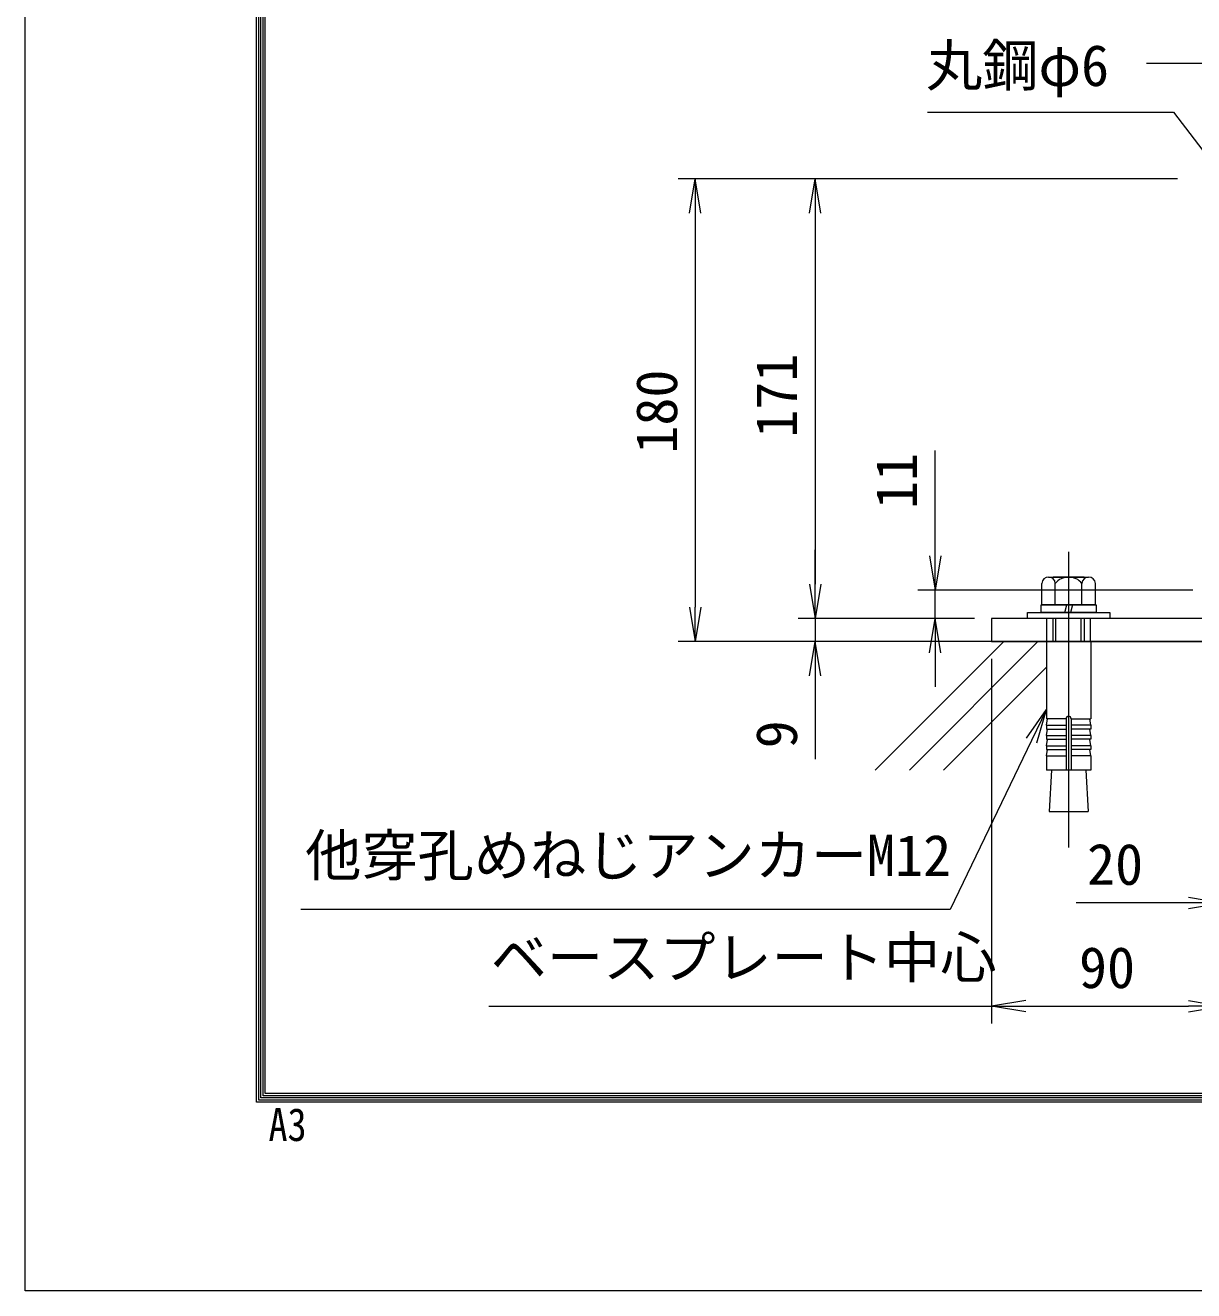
# Model space of a CAD drawing. Units: millimetres, scale not verified, with parts at other scales. Extents: x -4200 to 4200, y -2970 to 2970.
# Drawn here: x -4200 to -2836, y -2970 to -1493 of the extents above; entities that cross this region are included whole.
import ezdxf
from ezdxf.enums import TextEntityAlignment as Align

# ---------------------------------------------------------------- set-up
doc = ezdxf.new("R2010")
doc.units = ezdxf.units.MM
doc.header["$LTSCALE"] = 20
doc.linetypes.add('DASHED', pattern=[7.5, 6, -1.5])
doc.linetypes.add('USER1', pattern=[50.8, 31.75, -6.35, 6.35, -6.35])
for name, color, linetype, lineweight in [('0-0_D-TTL', 7, 'Continuous', 9), ('0-3_D-BMK', 2, 'USER1', 13), ('0-4_D-STR-DIM', 7, 'Continuous', 9), ('0-5_D-STR3', 3, 'Continuous', 13), ('0-6_D-STR-TXT', 7, 'Continuous', 9), ('0-7_0', 7, 'Continuous', 9), ('0-9_D-BGD', 7, 'Continuous', 9), ('0-A_D-DCR-HCH', 7, 'Continuous', 9)]:
    doc.layers.add(name, color=color, linetype=linetype, lineweight=lineweight)
doc.styles.add('ＭＳ ゴシック', font='')
doc.styles.get('ＭＳ ゴシック').set_extended_font_data('MS Gothic')

# ---------------------------------------------------------------- blocks, each defined once
blk = doc.blocks.new('_Open')
at = {"layer": '0-7_0'}
blk.add_line((-20, 3.33), (0, 0), dxfattribs=at)
blk.add_lwpolyline([(-20, -3.33), (0, 0), (-20, 0)], dxfattribs=at)
blk = doc.blocks.new('MLeader6')
at = {"layer": '0-6_D-STR-TXT'}
blk.add_line((-3031.36, -2324.88), (-3007.98, -2291.75), dxfattribs=at)
for points in [[(-3019.35, -2330.67), (-3007.98, -2291.75), (-3025.36, -2327.78)], [(-3025.36, -2327.78), (-3120.52, -2525.1), (-3871.23, -2525.1), (-3878.43, -2525.1)]]:
    blk.add_lwpolyline(points, dxfattribs=at)

msp = doc.modelspace()

# ---------------------------------------------------------------- linework, layer by layer
at = {"layer": '0-0_D-TTL', "color": 2, "lineweight": 18}
msp.add_lwpolyline([(-4200, 2970), (4200, 2970), (4200, -2970), (-4200, -2970)], close=True, dxfattribs=at)
at = {"layer": '0-0_D-TTL'}
for points in [[(-3930, 2750), (3930, 2750), (3930, -2750), (-3930, -2750)], [(-3927.5, 2747.5), (3927.5, 2747.5), (3927.5, -2747.5), (-3927.5, -2747.5)], [(-3925, 2745), (3925, 2745), (3925, -2745), (-3925, -2745)], [(-3922.5, 2742.5), (3922.5, 2742.5), (3922.5, -2742.5), (-3922.5, -2742.5)], [(-3920, 2740), (3920, 2740), (3920, -2740), (-3920, -2740)]]:
    msp.add_lwpolyline(points, close=True, dxfattribs=at)
at = {"layer": '0-3_D-BMK'}
msp.add_line((-2982.04, -2107.57), (-2982.04, -2452.56), dxfattribs=at)
at = {"layer": '0-4_D-STR-DIM'}
for p, q in [((-2764.33, -1537.38), (-2891.24, -1537.38)), ((-2855.04, -1672.29), (-3437.92, -1672.29)), ((-2855.04, -1672.29), (-3297.92, -1672.29)), ((-3417.92, -1712.29), (-3417.92, -2172.29)), ((-3277.92, -1712.29), (-3277.92, -2145.29)), ((-3137.92, -2112.29), (-3137.92, -1989.14)), ((-3277.92, -2145.29), (-3277.92, -2105.29)), ((-2837.04, -2152.29), (-3157.92, -2152.29)), ((-3137.92, -2185.29), (-3137.92, -2152.29)), ((-3092.04, -2185.29), (-3297.92, -2185.29)), ((-3092.04, -2185.29), (-3297.92, -2185.29)), ((-3277.92, -2185.29), (-3277.92, -2212.29)), ((-3092.04, -2185.29), (-3157.92, -2185.29)), ((-2975.04, -2212.29), (-3437.92, -2212.29)), ((-3047.04, -2212.29), (-3297.92, -2212.29)), ((-3137.92, -2225.29), (-3137.92, -2265.29)), ((-3072.04, -2232.29), (-3072.04, -2657.95)), ((-3277.92, -2252.29), (-3277.92, -2349.67)), ((-2842.04, -2517.41), (-2973.43, -2517.41)), ((-3658.99, -2637.95), (-3072.04, -2637.95)), ((-3032.04, -2637.95), (-2842.04, -2637.95))]:
    msp.add_line(p, q, dxfattribs=at)
at = {"layer": '0-5_D-STR3', "lineweight": 18}
for p, q in [((-3005.43, -2136.99), (-2958.66, -2136.99)), ((-2964.04, -2136.99), (-3000.04, -2136.99)), ((-3013.22, -2169.39), (-3013.22, -2144.49)), ((-2997.63, -2169.39), (-2997.63, -2144.49)), ((-2966.46, -2169.39), (-2966.46, -2144.49)), ((-2950.87, -2144.49), (-2950.87, -2169.39)), ((-3014.29, -2169.39), (-2949.79, -2169.39)), ((-3014.29, -2178.39), (-3014.29, -2169.39)), ((-2950.87, -2169.39), (-3013.22, -2169.39)), ((-2986.54, -2178.39), (-2984.13, -2169.39)), ((-2977.54, -2169.39), (-2979.96, -2178.39)), ((-2949.79, -2169.39), (-2949.79, -2178.39)), ((-3030.04, -2185.29), (-3030.04, -2178.39)), ((-3030.04, -2178.39), (-2934.04, -2178.39)), ((-2934.04, -2185.29), (-3030.04, -2185.29)), ((-2949.79, -2178.39), (-3014.29, -2178.39)), ((-3000.05, -2212.29), (-3000.05, -2185.29)), ((-2996.81, -2212.29), (-2996.81, -2185.29)), ((-2967.29, -2212.29), (-2967.29, -2185.29)), ((-2964.05, -2185.29), (-2964.05, -2212.29)), ((-2934.04, -2178.39), (-2934.04, -2185.29)), ((-3007.99, -2212.29), (-3007.99, -2302.4)), ((-2956.09, -2212.29), (-2956.09, -2302.4)), ((-2985.04, -2302.4), (-3007.99, -2302.4)), ((-3007.99, -2309.9), (-3006.69, -2302.51)), ((-2985.04, -2302.4), (-2985.04, -2362.29)), ((-2979.04, -2302.4), (-2979.04, -2362.29)), ((-2979.04, -2302.4), (-2956.09, -2302.4)), ((-2956.09, -2309.9), (-2957.4, -2302.51)), ((-3007.99, -2309.9), (-2985.04, -2309.9)), ((-3007.99, -2309.9), (-3007.99, -2314.4)), ((-3007.99, -2314.4), (-2985.04, -2314.4)), ((-3007.99, -2321.9), (-3006.69, -2314.51)), ((-2956.09, -2309.9), (-2979.04, -2309.9)), ((-2956.09, -2314.4), (-2979.04, -2314.4)), ((-2956.09, -2321.9), (-2957.4, -2314.51)), ((-2956.09, -2309.9), (-2956.09, -2314.4)), ((-3007.99, -2321.9), (-2985.04, -2321.9)), ((-3007.99, -2321.9), (-3007.99, -2326.4)), ((-3007.99, -2326.4), (-2985.04, -2326.4)), ((-3007.99, -2333.9), (-3006.69, -2326.51)), ((-2956.09, -2321.9), (-2979.04, -2321.9)), ((-2956.09, -2326.4), (-2979.04, -2326.4)), ((-2956.09, -2333.9), (-2957.4, -2326.51)), ((-2956.09, -2321.9), (-2956.09, -2326.4)), ((-3007.99, -2333.9), (-2985.04, -2333.9)), ((-3007.99, -2333.9), (-3007.99, -2338.4)), ((-3007.99, -2338.4), (-2985.04, -2338.4)), ((-3007.99, -2345.79), (-3006.69, -2338.4)), ((-3007.99, -2345.79), (-2985.04, -2345.79)), ((-3007.99, -2345.79), (-3007.99, -2362.29)), ((-2956.09, -2333.9), (-2979.04, -2333.9)), ((-2956.09, -2338.4), (-2979.04, -2338.4)), ((-2956.09, -2345.79), (-2979.04, -2345.79)), ((-2956.09, -2345.79), (-2957.4, -2338.4)), ((-2956.09, -2333.9), (-2956.09, -2338.4)), ((-2956.09, -2345.79), (-2956.09, -2362.29)), ((-2956.09, -2362.29), (-3007.99, -2362.29)), ((-3002.04, -2362.29), (-3004.78, -2410.59)), ((-2962.05, -2362.29), (-2959.31, -2410.59)), ((-3004.78, -2410.59), (-2959.31, -2410.59))]:
    msp.add_line(p, q, dxfattribs=at)
at = {"layer": '0-5_D-STR3', "linetype": 'DASHED'}
for p, q in [((-3007.54, -2212.29), (-3007.54, -2185.29)), ((-2956.51, -2212.29), (-2956.51, -2185.29))]:
    msp.add_line(p, q, dxfattribs=at)
at = {"layer": '0-5_D-STR3'}
msp.add_line((-2956.09, -2212.29), (-3007.99, -2212.29), dxfattribs=at)
msp.add_lwpolyline([(-3072.04, -2212.29), (-2532.04, -2212.29), (-2532.04, -2185.29), (-3072.04, -2185.29)], close=True, dxfattribs=at)
at = {"layer": '0-5_D-STR3', "lineweight": 18}
for centre, radius, start, end in [((-3005.43, -2144.79), 7.8, 2.20423, 177.79577), ((-2982.04, -2156.94), 19.95, 38.61324, 141.38676), ((-2958.66, -2144.79), 7.8, 2.20423, 177.79577), ((-2982.04, -2302.4), 3, 0, 180)]:
    msp.add_arc(centre, radius, start, end, dxfattribs=at)
at = {"layer": '0-6_D-STR-TXT'}
msp.add_lwpolyline([(-3146.91, -1594.3), (-2859.69, -1594.3), (-2763.16, -1720.44)], dxfattribs=at)
at = {"layer": '0-9_D-BGD'}
msp.add_line((-2382.04, -2212.29), (-3243.86, -2212.29), dxfattribs=at)
at = {"layer": '0-A_D-DCR-HCH'}
for p, q in [((-3207.72, -2362.29), (-3057.73, -2212.29)), ((-3167.95, -2362.29), (-3017.95, -2212.29)), ((-3128.18, -2362.29), (-3007.99, -2242.1))]:
    msp.add_line(p, q, dxfattribs=at)

# ---------------------------------------------------------------- block references
at = {"layer": '0-4_D-STR-DIM', "xscale": 2, "yscale": 2}
for p, rotation in [((-3417.92, -1672.29), 90), ((-3277.92, -1672.29), 90), ((-3137.92, -2152.29), 270), ((-3277.92, -2185.29), 270), ((-3277.92, -2185.29), 270), ((-3417.92, -2212.29), 270), ((-3137.92, -2185.29), 90), ((-3277.92, -2212.29), 90), ((-3072.04, -2637.95), 180)]:
    msp.add_blockref('_Open', p, dxfattribs=dict(at, rotation=rotation))
for p in [(-2802.04, -2517.41), (-2802.04, -2637.95)]:
    msp.add_blockref('_Open', p, dxfattribs=at)
at = {"layer": '0-6_D-STR-TXT'}
msp.add_blockref('MLeader6', (0, 0), dxfattribs=at)

# ---------------------------------------------------------------- texts
at = {"layer": '0-0_D-TTL', "style": 'ＭＳ ゴシック', "width": 0.85}
msp.add_text('A3', height=38.42, dxfattribs=at).set_placement((-3916.09, -2806.81), align=Align.BOTTOM_LEFT)
at = {"layer": '0-4_D-STR-DIM', "style": 'ＭＳ ゴシック'}
for s, p in [('171', (-3284.67, -1974.36)), ('180', (-3424.67, -1992.94)), ('11', (-3144.67, -2057.44)), ('9', (-3284.67, -2336.95))]:
    msp.add_text(s, height=48.09, rotation=90, dxfattribs=at).set_placement(p, align=Align.BOTTOM_LEFT)
for s, p in [('20', (-2960.49, -2510.66)), ('90', (-2969.92, -2631.2))]:
    msp.add_text(s, height=48.09, dxfattribs=at).set_placement(p, align=Align.BOTTOM_LEFT)
at = {"layer": '0-6_D-STR-TXT', "style": 'ＭＳ ゴシック'}
for s, p in [('丸鋼φ6', (-3148.45, -1578.28)), ('他穿孔めねじアンカーM12', (-3873.26, -2500.31)), ('ベースプレート中心', (-3656.66, -2619.5))]:
    msp.add_text(s, height=48.09, dxfattribs=at).set_placement(p, align=Align.BOTTOM_LEFT)

doc.saveas('drawing.dxf')
